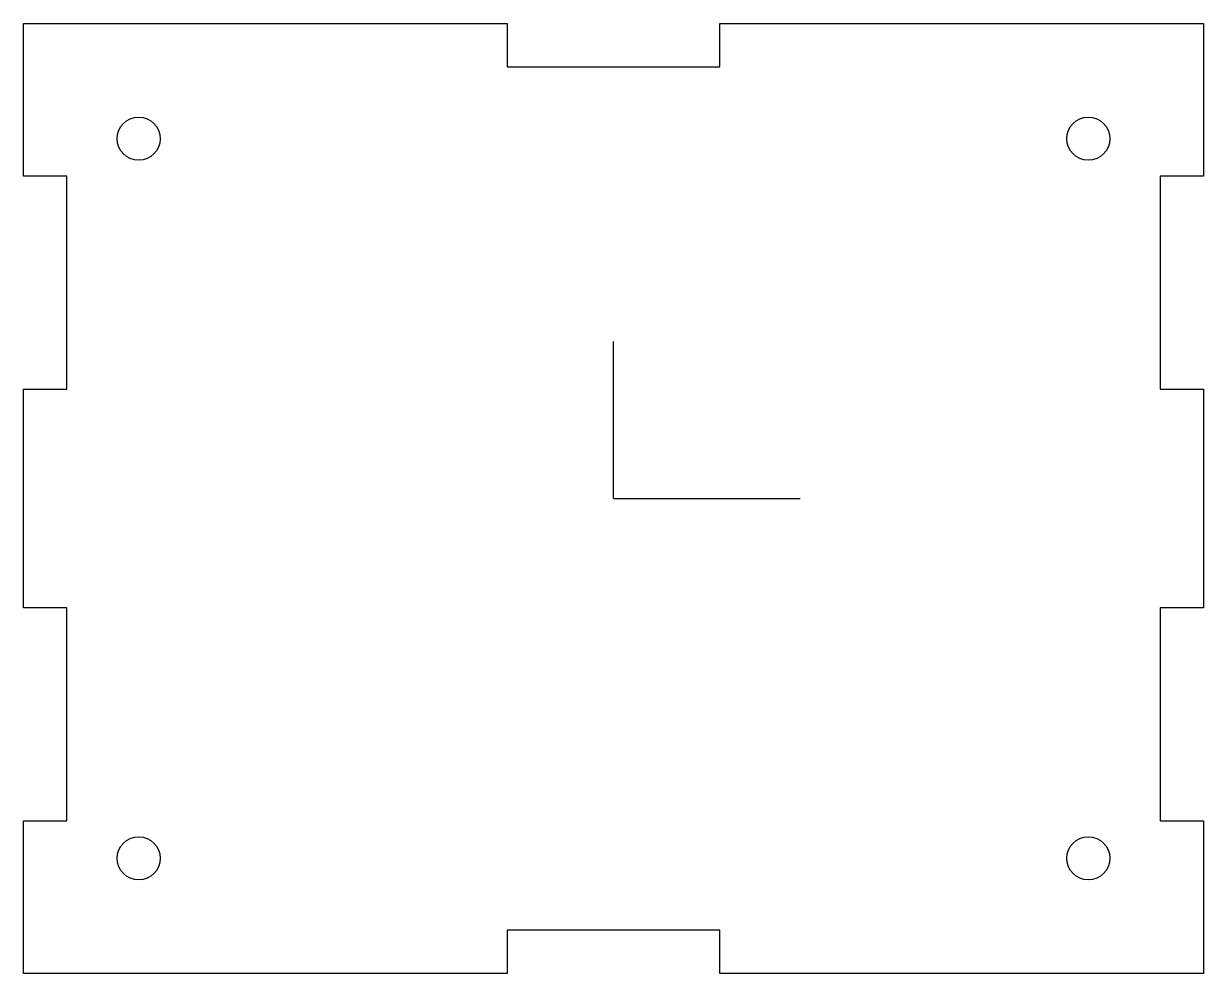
# Model space of a CAD drawing. Header units: millimetres. Extents: x 0 to 82, y 0 to 66.
import ezdxf

# ---------------------------------------------------------------- set-up
doc = ezdxf.new("R2010")
doc.units = ezdxf.units.MM
doc.layers.get('0').update_dxf_attribs({"linetype": 'CONTINUOUS'})

msp = doc.modelspace()

# ---------------------------------------------------------------- linework, layer by layer
for q in [(41, 43.918), (53.964, 33)]:
    msp.add_line((41, 33), q)
msp.add_lwpolyline([(82, 55.4), (79, 55.4), (79, 40.6), (82, 40.6), (82, 25.4), (79, 25.4), (79, 10.6), (82, 10.6), (82, 0), (48.4, 0), (48.4, 3), (33.6, 3), (33.6, 0), (0, 0), (0, 10.6), (3, 10.6), (3, 25.4), (0, 25.4), (0, 40.6), (3, 40.6), (3, 55.4), (0, 55.4), (0, 66), (33.6, 66), (33.6, 63), (48.4, 63), (48.4, 66), (82, 66)], close=True)
for centre in [(8, 58), (74, 58), (8, 8), (74, 8)]:
    msp.add_circle(centre, 1.5)

doc.saveas('drawing.dxf')
